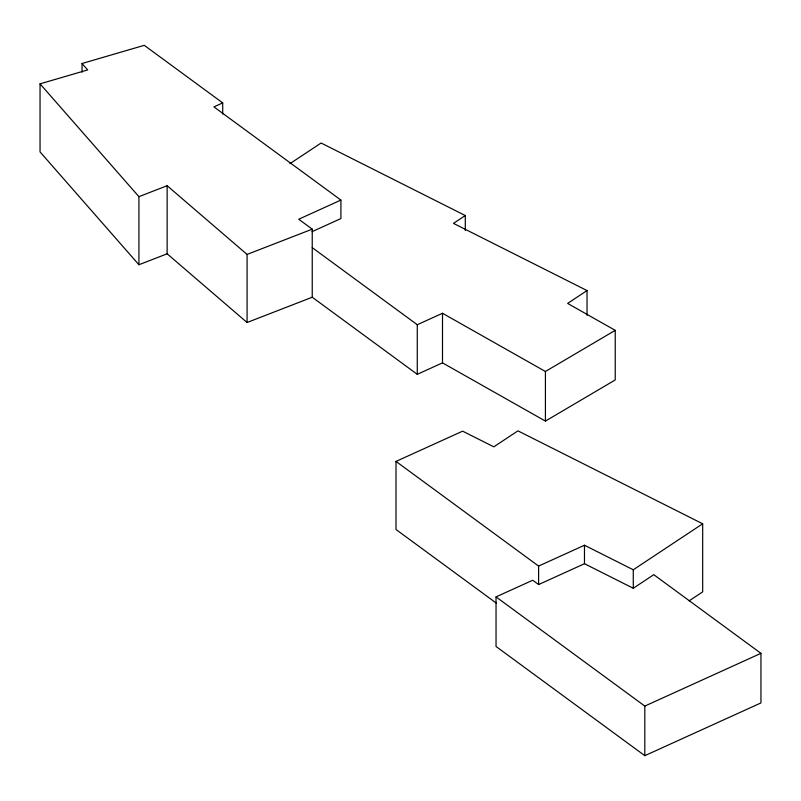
<?xml version="1.0" encoding="UTF-8"?>
<svg xmlns="http://www.w3.org/2000/svg" width="801" height="801" viewBox="0 0 801 801"><rect width="100%" height="100%" fill="white"/><g stroke="black" fill="none" stroke-linecap="round" stroke-linejoin="round"><path stroke-width="1.2" d="M289.902 163.694L321.111 143.019L465.291 215.549L465.291 230.428M465.291 215.549L453.476 223.379L587.033 290.563L587.033 315.364M587.033 290.563L567.629 303.419L615.228 330.342L615.228 379.944L545.421 421.086L442.502 362.863L417.271 374.327L312.24 297.231L312.24 229.156L298.723 219.234L340.906 200.08L340.906 218.563L312.04 231.669M633.271 588.264L653.776 574.677L760.95 653.336L760.95 702.928L644.815 755.673L496.039 646.487L496.039 596.895L532.715 580.234L538.602 584.56L584.48 563.724L633.271 588.264L633.271 569.781L702.677 523.794L517.937 430.858L493.816 446.838L462.628 431.158L396.004 461.416L396.004 529.501L496.52 603.273M689.15 600.83L702.677 591.869L702.677 523.794M545.421 421.086L545.421 371.484L615.228 330.342M222.708 114.042L222.708 102.898L213.927 106.883L340.906 200.08M312.24 247.639L417.271 324.725L442.502 313.271L545.421 371.484M396.004 461.416L538.602 566.077L584.48 545.241L633.271 569.781M496.039 596.895L644.815 706.082L760.95 653.336M247.078 322.503L167.139 253.797L138.923 264.741L138.923 196.666L167.139 185.722L247.078 254.428L247.078 322.503L312.24 297.231M247.078 254.428L312.24 229.156M82.042 72.17L82.042 63.499L144.27 45.327L222.708 102.898M138.923 264.741L40.05 151.92L40.05 83.845L87.669 69.937L82.042 63.499M40.05 83.845L138.923 196.666M644.815 706.082L644.815 755.673M584.48 545.241L584.48 563.724M538.602 566.077L538.602 584.56M442.502 313.271L442.502 362.863M417.271 324.725L417.271 374.327M167.139 185.722L167.139 253.797"/></g></svg>
